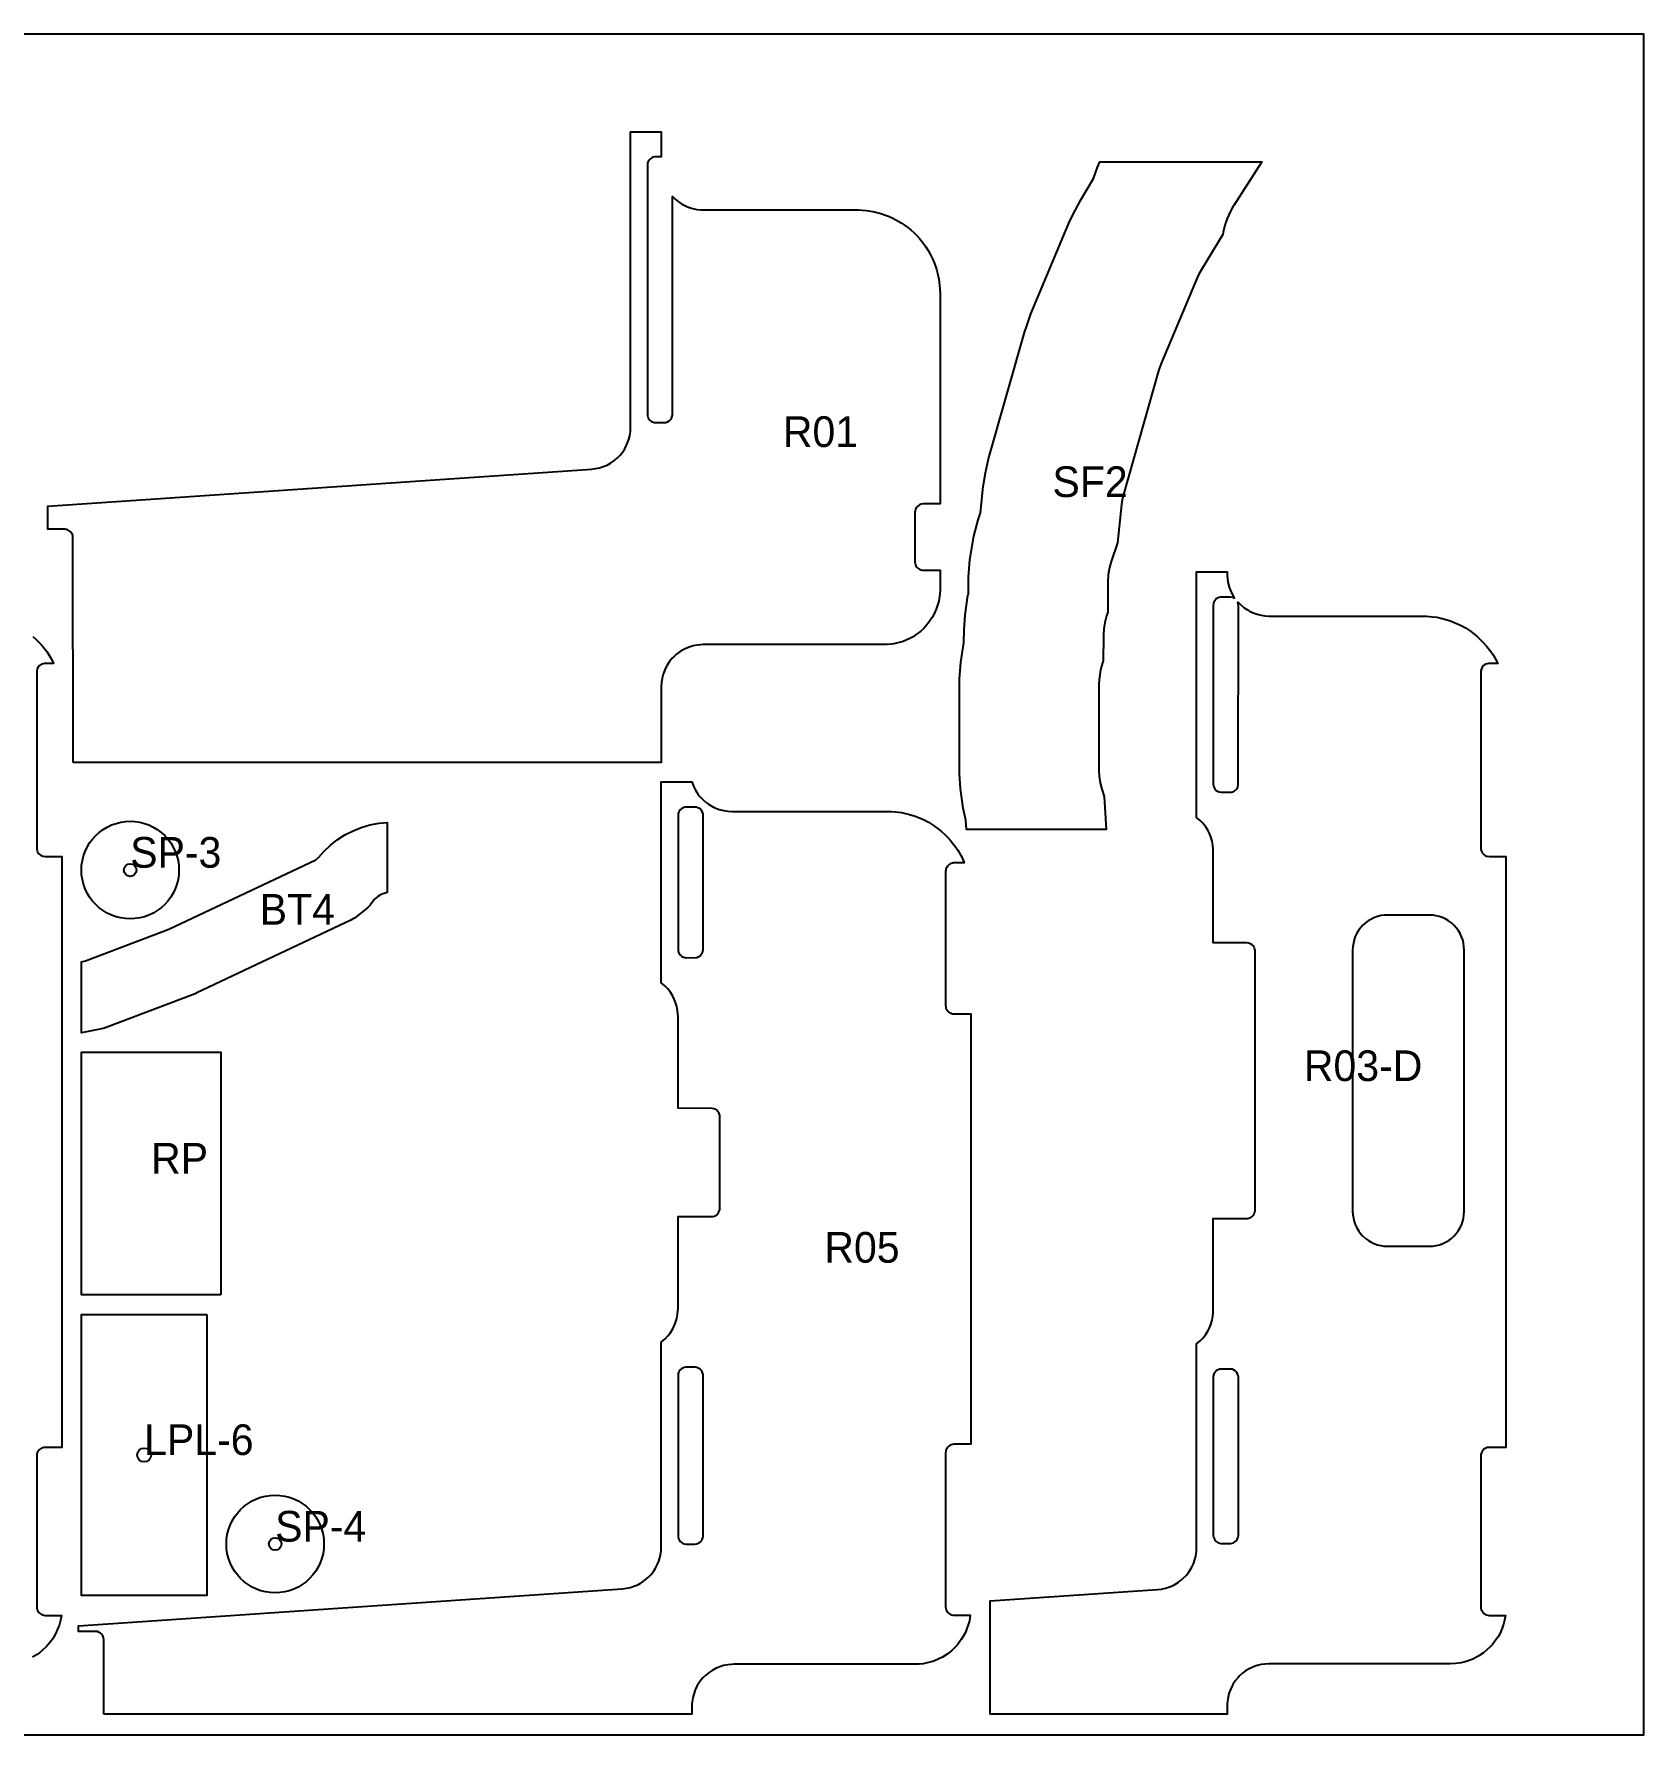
# Model space of a CAD drawing. Header units: millimetres. Extents: x 0 to 5180, y 0 to 1292.
# Drawn here: x 1285 to 2440, y 0 to 1220 of the extents above; entities that cross this region are included whole.
import ezdxf

# ---------------------------------------------------------------- set-up
doc = ezdxf.new("R2010")
doc.units = ezdxf.units.MM
for name, color, linetype in [('CUT_IN', 5, 'Continuous'), ('CUT_OUT', 1, 'Continuous'), ('DRILL', 3, 'Continuous'), ('LABEL', 7, 'Continuous'), ('SHEET', 8, 'Continuous')]:
    doc.layers.add(name, color=color, linetype=linetype)

msp = doc.modelspace()

# ---------------------------------------------------------------- linework, layer by layer
at = {"layer": 'CUT_IN'}
for points in [[(1747, 659.53), (1747.06, 562.6), (1747.35, 561.46), (1747.85, 560.39), (1748.18, 559.9), (1748.97, 559.03), (1749.43, 558.66), (1750.43, 558.05), (1750.98, 557.83), (1752.12, 557.54), (1752.71, 557.49), (1759.88, 557.54), (1760.46, 557.66), (1761.57, 558.05), (1762.81, 558.84), (1763.45, 559.45), (1764.15, 560.39), (1764.54, 561.18), (1764.82, 562.02), (1764.99, 563.18), (1764.94, 660.41), (1764.54, 661.82), (1763.82, 663.1), (1762.81, 664.17), (1761.83, 664.82), (1761.3, 665.07), (1760.46, 665.35), (1759.59, 665.5), (1752.71, 665.52), (1751.54, 665.35), (1750.7, 665.07), (1749.67, 664.52), (1748.55, 663.56), (1747.85, 662.61), (1747.35, 661.55), (1747.06, 660.41), (1747, 659.53)], [(2243.96, 585), (2242.11, 583.89), (2240.14, 582.43), (2238.33, 580.78), (2236.87, 579.19), (2235.22, 576.99), (2233.83, 574.63), (2232.91, 572.67), (2232.08, 570.36), (2231.49, 567.98), (2231.11, 565.26), (2231, 562.96), (2231, 375.65), (2231.13, 373.05), (2231.49, 370.62), (2232.08, 368.24), (2232.8, 366.21), (2233.96, 363.72), (2235.39, 361.37), (2236.68, 359.64), (2238.12, 358.04), (2240.14, 356.18), (2242.36, 354.56), (2244.22, 353.46), (2246.17, 352.53), (2248.74, 351.58), (2251.12, 350.99), (2253.26, 350.66), (2256.15, 350.5), (2285.85, 350.5), (2288.45, 350.63), (2290.88, 350.99), (2293.26, 351.58), (2295.29, 352.3), (2298.04, 353.6), (2299.89, 354.72), (2301.86, 356.18), (2303.88, 358.04), (2305.32, 359.64), (2306.78, 361.61), (2307.9, 363.46), (2308.97, 365.67), (2310, 368.53), (2310.51, 370.62), (2310.87, 373.05), (2311, 375.65), (2311, 562.96), (2310.87, 565.56), (2310.51, 567.98), (2309.92, 570.36), (2309.2, 572.4), (2308.04, 574.89), (2306.61, 577.23), (2305.32, 578.96), (2303.88, 580.57), (2301.86, 582.43), (2299.64, 584.05), (2297.78, 585.15), (2295.83, 586.08), (2292.97, 587.1), (2290.88, 587.62), (2288.74, 587.94), (2285.85, 588.11), (2255.85, 588.1), (2253.55, 587.98), (2251.41, 587.67), (2248.74, 587.02), (2246.17, 586.08), (2243.96, 585)], [(1759, 136.88), (1760.17, 136.99), (1761.02, 137.23), (1762.08, 137.73), (1763.03, 138.43), (1763.82, 139.3), (1764.42, 140.31), (1764.82, 141.42), (1764.99, 142.58), (1764.99, 258.07), (1764.94, 258.66), (1764.65, 259.8), (1763.99, 261.11), (1763.45, 261.81), (1762.81, 262.42), (1761.57, 263.2), (1760.46, 263.6), (1759.29, 263.77), (1752.71, 263.77), (1751.54, 263.6), (1750.43, 263.2), (1749.43, 262.6), (1748.55, 261.81), (1747.85, 260.86), (1747.46, 260.07), (1747.18, 259.24), (1747.01, 258.07), (1747.01, 142.58), (1747.06, 142), (1747.35, 140.86), (1748.01, 139.54), (1748.55, 138.85), (1749.19, 138.24), (1750.43, 137.45), (1751.54, 137.06), (1752.71, 136.89), (1759, 136.88)], [(2143.59, 137.37), (2144.46, 137.52), (2145.57, 137.92), (2146.57, 138.52), (2147.45, 139.31), (2148.15, 140.25), (2148.65, 141.32), (2148.94, 142.46), (2148.99, 143.04), (2148.99, 256.79), (2148.94, 257.38), (2148.65, 258.52), (2147.99, 259.83), (2147.45, 260.53), (2146.81, 261.14), (2145.57, 261.92), (2144.46, 262.32), (2143.29, 262.49), (2136.71, 262.49), (2135.54, 262.32), (2134.43, 261.92), (2133.43, 261.32), (2132.55, 260.53), (2131.85, 259.58), (2131.46, 258.8), (2131.18, 257.96), (2131.01, 256.79), (2131.01, 143.04), (2131.06, 142.46), (2131.35, 141.32), (2132.01, 140.01), (2132.55, 139.31), (2133.19, 138.7), (2134.43, 137.92), (2135.54, 137.52), (2136.41, 137.37), (2143.59, 137.37)]]:
    msp.add_lwpolyline(points, close=True, dxfattribs=at)
at = {"layer": 'CUT_OUT'}
for points in [[(1313, 697.52), (1312.97, 859.37), (1312.82, 860.24), (1312.54, 861.08), (1312.15, 861.87), (1311.64, 862.59), (1311.03, 863.23), (1310.33, 863.77), (1309.57, 864.21), (1308.74, 864.52), (1307.88, 864.72), (1307, 864.78), (1295, 864.78), (1295.01, 881.35), (1685.11, 907.96), (1687.78, 908.27), (1690.63, 908.87), (1693.4, 909.75), (1696.08, 910.88), (1698.63, 912.28), (1701.03, 913.91), (1703.27, 915.77), (1705.51, 918.05), (1707.32, 920.32), (1708.76, 922.51), (1710.13, 925.07), (1710.82, 926.67), (1711.78, 929.42), (1712.41, 931.96), (1712.84, 934.83), (1712.97, 936.57), (1713.01, 1149.82), (1734.99, 1149.82), (1735, 1131.83), (1730.41, 1131.8), (1729.26, 1131.57), (1728.17, 1131.12), (1727.43, 1130.65), (1726.76, 1130.07), (1725.85, 1128.91), (1725.46, 1128.12), (1725.18, 1127.29), (1725, 1125.83), (1725, 947.29), (1725.06, 946.41), (1725.26, 945.55), (1725.58, 944.72), (1726.01, 943.95), (1726.55, 943.26), (1727.19, 942.65), (1727.92, 942.14), (1728.7, 941.74), (1729.83, 941.4), (1730.71, 941.29), (1737.29, 941.29), (1738.17, 941.4), (1739.02, 941.64), (1739.57, 941.86), (1740.57, 942.47), (1741.24, 943.04), (1741.82, 943.71), (1742.29, 944.46), (1742.65, 945.27), (1742.97, 946.7), (1743, 1103.5), (1744.96, 1101.57), (1747.25, 1099.71), (1749.45, 1098.24), (1752.31, 1096.71), (1755.03, 1095.6), (1757.57, 1094.83), (1760.45, 1094.24), (1763.38, 1093.94), (1876.44, 1093.88), (1879.45, 1093.73), (1882.31, 1093.45), (1886.67, 1092.75), (1889.61, 1092.09), (1892.45, 1091.3), (1895.18, 1090.4), (1897.93, 1089.34), (1900.69, 1088.12), (1903.25, 1086.83), (1907.13, 1084.57), (1909.58, 1082.93), (1911.88, 1081.22), (1914.22, 1079.3), (1916.35, 1077.37), (1918.48, 1075.24), (1920.46, 1073.06), (1923.17, 1069.67), (1924.87, 1067.26), (1926.48, 1064.71), (1927.9, 1062.21), (1929.84, 1058.24), (1930.97, 1055.52), (1932.41, 1051.35), (1933.21, 1048.44), (1934.11, 1044.19), (1934.71, 1039.81), (1934.93, 1036.88), (1935, 1033.91), (1935, 882.97), (1923, 882.97), (1921.54, 882.79), (1920.17, 882.26), (1918.97, 881.41), (1918.01, 880.3), (1917.46, 879.26), (1917.06, 877.85), (1917, 876.97), (1917.01, 841.07), (1917.06, 840.49), (1917.35, 839.35), (1917.71, 838.54), (1918.18, 837.79), (1918.97, 836.92), (1919.67, 836.38), (1920.43, 835.94), (1921.26, 835.63), (1922.12, 835.43), (1923, 835.37), (1935, 835.37), (1934.99, 821), (1934.81, 818.14), (1934.42, 815.22), (1934.04, 813.3), (1933.27, 810.38), (1932.31, 807.59), (1931.55, 805.78), (1930.75, 804.07), (1929.33, 801.49), (1928.24, 799.77), (1926.56, 797.44), (1925.31, 795.92), (1923.26, 793.71), (1921.1, 791.71), (1919.64, 790.51), (1917.19, 788.74), (1915.6, 787.73), (1913.89, 786.76), (1911.18, 785.44), (1908.51, 784.37), (1906.65, 783.76), (1903.8, 783), (1901.87, 782.62), (1899.86, 782.32), (1897, 782.07), (1764.93, 782.02), (1763.38, 781.98), (1760.74, 781.72), (1757.85, 781.16), (1755.03, 780.32), (1752.04, 779.08), (1750.73, 778.41), (1748.46, 777.05), (1745.86, 775.12), (1743.89, 773.34), (1742.87, 772.28), (1740.99, 770.01), (1739.2, 767.32), (1737.82, 764.72), (1737.23, 763.37), (1736.34, 760.87), (1735.61, 758.02), (1735.13, 754.82), (1735, 752.1), (1734.99, 697.53), (1313, 697.52)], [(1953.6, 656.2), (1951.61, 664.68), (1949.66, 678.77), (1949.04, 689.29), (1949, 752.77), (1949.06, 757.18), (1949.92, 769.5), (1952.12, 783.22), (1952.23, 792.59), (1952.98, 803.46), (1955.03, 817.17), (1955.3, 818.31), (1955.39, 830.43), (1956.31, 842.95), (1959.16, 859.72), (1962.36, 871.63), (1963.97, 876.52), (1965.95, 895.39), (1967.54, 905.22), (1969.8, 915.2), (1995.65, 1005.8), (1997.14, 1010.7), (2000.13, 1019.2), (2001.97, 1023.78), (2028.18, 1085.93), (2031.84, 1093.54), (2035.98, 1101.11), (2045.19, 1116.27), (2048.02, 1124.57), (2049.68, 1128.24), (2165.96, 1128.24), (2145.8, 1097.08), (2145.13, 1096.02), (2143.1, 1092.38), (2140.95, 1087.65), (2139.34, 1082.92), (2138.16, 1077.87), (2137.91, 1076.25), (2122.31, 1050.64), (2120.72, 1047.71), (2119.5, 1045.18), (2094.14, 984.97), (2092.49, 980.54), (2091.8, 978.32), (2066.53, 889.81), (2065.68, 886), (2065.13, 882.59), (2062.29, 854.95), (2057.79, 841.76), (2056.64, 837.4), (2055.71, 832), (2055.34, 827.33), (2055.31, 825.6), (2055.28, 805.43), (2054.33, 802.69), (2053.18, 798.03), (2052.46, 793.28), (2052.18, 789.34), (2052.15, 787.89), (2052.04, 770.43), (2051.55, 769.09), (2050.17, 763.9), (2049.35, 758.8), (2049.02, 754.24), (2049.01, 691.63), (2049.25, 687.78), (2049.92, 682.96), (2050.99, 678.4), (2052.76, 673.23), (2054.18, 649.52), (1954, 649.52), (1953.6, 656.2)], [(2091.11, 104.36), (2093.78, 104.67), (2096.63, 105.27), (2099.67, 106.25), (2101.02, 106.8), (2103.37, 107.95), (2106.09, 109.63), (2108.4, 111.4), (2109.27, 112.17), (2111.51, 114.45), (2113.15, 116.49), (2114.91, 119.16), (2115.61, 120.44), (2116.71, 122.81), (2117.78, 125.82), (2118.41, 128.36), (2118.7, 130.08), (2118.87, 131.53), (2119, 134.21), (2119.01, 280.49), (2121.52, 282.62), (2123.71, 284.89), (2125.31, 286.92), (2127.02, 289.57), (2128.32, 292.12), (2129.29, 294.51), (2130.18, 297.53), (2130.71, 300.35), (2130.96, 302.92), (2131, 304.42), (2131, 370.5), (2155, 370.5), (2155.88, 370.56), (2157.02, 370.85), (2158.08, 371.35), (2158.81, 371.86), (2159.45, 372.47), (2159.99, 373.17), (2160.42, 373.93), (2160.82, 375.04), (2160.97, 375.91), (2161, 562.11), (2160.94, 562.99), (2160.65, 564.13), (2160.29, 564.94), (2159.45, 566.14), (2158.81, 566.75), (2157.83, 567.4), (2157.02, 567.76), (2156.17, 567.99), (2155, 568.11), (2131, 568.11), (2131, 634.18), (2130.96, 635.69), (2130.71, 638.26), (2130.18, 641.07), (2129.29, 644.1), (2128.32, 646.49), (2127.02, 649.04), (2125.31, 651.69), (2123.52, 653.93), (2121.52, 655.99), (2119.01, 658.11), (2119.01, 834.19), (2140.99, 834.19), (2141.03, 831.23), (2141.16, 829.47), (2141.55, 826.84), (2141.94, 825.12), (2142.71, 822.59), (2143.34, 820.94), (2144.61, 818.28), (2145.86, 816.2), (2146.13, 815.32), (2144.74, 815.94), (2143.29, 816.19), (2137, 816.2), (2136.12, 816.13), (2134.98, 815.85), (2133.92, 815.35), (2133.19, 814.84), (2132.55, 814.23), (2132.01, 813.53), (2131.46, 812.5), (2131.18, 811.66), (2131, 810.2), (2131.01, 681.81), (2131.06, 681.23), (2131.35, 680.09), (2131.85, 679.02), (2132.36, 678.3), (2133.19, 677.47), (2133.67, 677.12), (2134.43, 676.68), (2135.26, 676.37), (2136.71, 676.11), (2143.29, 676.11), (2144.17, 676.22), (2145.3, 676.56), (2146.08, 676.96), (2146.81, 677.47), (2147.82, 678.53), (2148.29, 679.28), (2148.65, 680.09), (2148.97, 681.52), (2149, 810.2), (2148.94, 811.08), (2148.58, 812.4), (2149, 812.16), (2150.96, 810.23), (2153.25, 808.37), (2155.45, 806.9), (2156.99, 806.03), (2159.66, 804.78), (2162.43, 803.8), (2165.29, 803.1), (2167.91, 802.71), (2170.93, 802.55), (2281.02, 802.55), (2283.98, 802.48), (2288.38, 802.1), (2291.29, 801.66), (2294.18, 801.09), (2296.97, 800.39), (2301.18, 799.06), (2303.93, 798), (2306.69, 796.78), (2309.32, 795.45), (2311.88, 794), (2315.58, 791.59), (2317.88, 789.88), (2320.22, 787.96), (2322.35, 786.03), (2324.48, 783.9), (2327.36, 780.64), (2330.08, 777.07), (2331.71, 774.62), (2333.19, 772.16), (2335.07, 768.56), (2328.41, 768.53), (2327.54, 768.38), (2326.43, 767.98), (2325.67, 767.54), (2324.97, 767), (2324.01, 765.89), (2323.35, 764.58), (2323.03, 763.14), (2323, 636.09), (2323.06, 635.21), (2323.26, 634.35), (2323.58, 633.53), (2324.01, 632.76), (2324.55, 632.06), (2325.43, 631.27), (2326.17, 630.8), (2326.98, 630.44), (2327.54, 630.27), (2329, 630.09), (2341, 630.09), (2341, 206.27), (2329, 206.27), (2327.54, 206.09), (2326.17, 205.56), (2325.19, 204.9), (2324.55, 204.29), (2323.85, 203.35), (2323.58, 202.83), (2323.35, 202.29), (2323.06, 201.15), (2323, 200.27), (2323, 91.8), (2323.06, 90.92), (2323.26, 90.06), (2323.58, 89.24), (2324.01, 88.47), (2324.55, 87.77), (2325.19, 87.16), (2326.17, 86.51), (2326.98, 86.15), (2328.12, 85.87), (2329, 85.8), (2340.65, 85.8), (2340.04, 82.34), (2339.27, 79.42), (2338.31, 76.64), (2336.75, 73.12), (2335.29, 70.47), (2333.11, 67.21), (2331.31, 64.97), (2329.94, 63.46), (2327.1, 60.76), (2324.86, 58.96), (2321.6, 56.78), (2319.89, 55.81), (2317.18, 54.49), (2314.51, 53.42), (2311.63, 52.51), (2308.77, 51.83), (2304.88, 51.26), (2301.02, 51.07), (2170.93, 51.07), (2167.91, 50.91), (2165.29, 50.52), (2162.43, 49.82), (2161.03, 49.36), (2159.38, 48.73), (2156.73, 47.46), (2154.21, 45.93), (2152.08, 44.35), (2149.89, 42.38), (2148.87, 41.32), (2146.99, 39.06), (2145.35, 36.62), (2144.61, 35.34), (2143.34, 32.69), (2142.25, 29.64), (2141.61, 27.07), (2141.16, 24.16), (2141.03, 22.39), (2140.99, 15), (1971, 15), (1971, 96.17), (2091.11, 104.36)], [(1335, 15), (1335, 68.33), (1334.82, 69.79), (1334.29, 71.16), (1333.45, 72.36), (1332.81, 72.97), (1331.83, 73.62), (1330.46, 74.15), (1329, 74.33), (1317, 74.33), (1317.01, 78.27), (1706.97, 104.86), (1710.07, 105.23), (1712.91, 105.86), (1715.4, 106.66), (1718.08, 107.8), (1720.63, 109.2), (1722.09, 110.15), (1724.4, 111.92), (1726.32, 113.69), (1727.51, 114.97), (1729.32, 117.24), (1730.91, 119.68), (1732.13, 121.99), (1733.24, 124.68), (1733.78, 126.34), (1734.41, 128.88), (1734.87, 132.04), (1735, 134.73), (1735.01, 281.77), (1737.73, 284.09), (1739.71, 286.17), (1741.31, 288.2), (1743.02, 290.84), (1744.32, 293.39), (1745.29, 295.79), (1746.18, 298.81), (1746.71, 301.63), (1746.96, 304.2), (1747, 305.7), (1747, 371.78), (1771, 371.78), (1772.17, 371.89), (1773.3, 372.23), (1774.08, 372.63), (1774.81, 373.14), (1775.64, 373.97), (1776.15, 374.69), (1776.65, 375.76), (1776.94, 376.9), (1777, 377.78), (1777, 443.48), (1776.94, 444.36), (1776.54, 445.77), (1776.15, 446.56), (1775.64, 447.29), (1774.57, 448.3), (1773.83, 448.77), (1773.02, 449.13), (1771.59, 449.45), (1747, 449.48), (1747, 515.55), (1746.96, 517.06), (1746.71, 519.63), (1746.18, 522.44), (1745.29, 525.47), (1744.32, 527.86), (1743.02, 530.41), (1741.31, 533.06), (1739.71, 535.09), (1737.52, 537.36), (1735.01, 539.48), (1735.01, 683.52), (1756.99, 683.52), (1758.3, 680.1), (1759.52, 677.69), (1760.29, 676.4), (1761.3, 674.91), (1762.98, 672.79), (1765.28, 670.42), (1767.34, 668.68), (1768.8, 667.62), (1770.07, 666.81), (1772.44, 665.51), (1774.08, 664.77), (1776.62, 663.84), (1779.82, 663.02), (1782.79, 662.59), (1785.56, 662.45), (1897.02, 662.45), (1899.98, 662.38), (1902.92, 662.16), (1907.29, 661.56), (1910.11, 661), (1912.97, 660.29), (1917.25, 658.93), (1921.35, 657.29), (1924.01, 656.03), (1926.61, 654.64), (1930.36, 652.32), (1933.94, 649.73), (1936.22, 647.86), (1938.35, 645.93), (1940.48, 643.8), (1942.41, 641.67), (1944.28, 639.39), (1946.08, 636.97), (1947.71, 634.52), (1949.9, 630.77), (1951.22, 628.14), (1952.41, 625.46), (1944.71, 625.45), (1943.83, 625.34), (1942.98, 625.11), (1942.17, 624.75), (1941.43, 624.28), (1940.36, 623.26), (1939.58, 622.02), (1939.26, 621.2), (1939.06, 620.34), (1939, 619.46), (1939, 523.14), (1939.06, 522.26), (1939.26, 521.4), (1939.58, 520.58), (1940.01, 519.81), (1940.55, 519.12), (1941.19, 518.51), (1941.92, 518), (1942.7, 517.6), (1943.54, 517.32), (1945, 517.14), (1957, 517.14), (1957, 208.48), (1945, 208.48), (1943.83, 208.37), (1942.98, 208.13), (1941.92, 207.63), (1941.19, 207.12), (1940.55, 206.51), (1940.01, 205.81), (1939.58, 205.05), (1939.26, 204.22), (1939.06, 203.36), (1939, 202.48), (1939, 91.88), (1939.06, 91), (1939.26, 90.14), (1939.58, 89.32), (1940.01, 88.55), (1940.55, 87.85), (1941.67, 86.89), (1942.43, 86.46), (1943.26, 86.14), (1944.12, 85.95), (1945, 85.88), (1956.71, 85.88), (1956.42, 83.89), (1956.04, 81.97), (1955.27, 79.05), (1954.31, 76.27), (1953.14, 73.56), (1951.82, 71.01), (1950.24, 68.44), (1947.9, 65.29), (1945.99, 63.14), (1944.61, 61.75), (1943.1, 60.38), (1940.06, 58.01), (1936.75, 55.91), (1934.14, 54.55), (1930.44, 53.02), (1926.75, 51.9), (1922.91, 51.13), (1919.91, 50.8), (1917.02, 50.7), (1787.07, 50.7), (1785.38, 50.65), (1782.74, 50.39), (1779.57, 49.76), (1777.03, 48.99), (1774.31, 47.88), (1771.45, 46.35), (1769.25, 44.88), (1766.96, 43.02), (1764.87, 40.95), (1762.99, 38.68), (1761.98, 37.24), (1760.61, 34.97), (1759.34, 32.31), (1758.25, 29.26), (1757.61, 26.69), (1757.16, 23.78), (1757.03, 22.02), (1756.99, 15.01), (1335, 15)], [(1389, 620.34), (1388.83, 616.91), (1388.33, 613.51), (1387.49, 610.18), (1386.34, 606.95), (1384.87, 603.84), (1383.1, 600.9), (1381.06, 598.14), (1378.75, 595.59), (1376.2, 593.28), (1373.44, 591.24), (1370.5, 589.47), (1367.39, 588), (1364.16, 586.85), (1360.83, 586.01), (1357.43, 585.51), (1354, 585.34), (1350.57, 585.51), (1347.17, 586.01), (1343.84, 586.85), (1340.61, 588), (1337.5, 589.47), (1334.56, 591.24), (1331.8, 593.28), (1329.25, 595.59), (1326.94, 598.14), (1324.9, 600.9), (1323.13, 603.84), (1321.66, 606.95), (1320.51, 610.18), (1319.67, 613.51), (1319.17, 616.91), (1319, 620.34), (1319.17, 623.77), (1319.67, 627.17), (1320.51, 630.5), (1321.66, 633.73), (1323.13, 636.84), (1324.9, 639.78), (1326.94, 642.54), (1329.25, 645.09), (1331.8, 647.4), (1334.56, 649.44), (1337.5, 651.21), (1340.61, 652.68), (1343.84, 653.83), (1347.17, 654.67), (1350.57, 655.17), (1354, 655.34), (1357.43, 655.17), (1360.83, 654.67), (1364.16, 653.83), (1367.39, 652.68), (1370.5, 651.21), (1373.44, 649.44), (1376.2, 647.4), (1378.75, 645.09), (1381.06, 642.54), (1383.1, 639.78), (1384.87, 636.84), (1386.34, 633.73), (1387.49, 630.5), (1388.33, 627.17), (1388.83, 623.77), (1389, 620.34)], [(1321.89, 555.2), (1381.63, 577.95), (1487.16, 627.79), (1489.44, 629.59), (1492.95, 633.66), (1497.63, 638.14), (1502.57, 642.03), (1508.02, 645.54), (1513.95, 648.58), (1519.8, 650.9), (1526.02, 652.7), (1532.58, 653.92), (1538.36, 654.42), (1538.36, 604.21), (1536.12, 603.64), (1534.59, 603.04), (1532.97, 602.21), (1531.59, 601.31), (1530.31, 600.29), (1529.13, 599.15), (1528.05, 597.88), (1526.19, 595.24), (1525.44, 594.4), (1524.28, 593.38), (1514.85, 585.96), (1513.59, 585.08), (1512.23, 584.34), (1401.84, 532.2), (1400.6, 531.67), (1336.86, 507.4), (1334.67, 506.77), (1319, 503.63), (1319, 554.62), (1321.89, 555.2)], [(1419, 315.63), (1319, 315.63), (1319, 489.63), (1419, 489.63), (1419, 315.63)], [(1409, 301.63), (1409, 99.98), (1319, 99.98), (1319, 301.63), (1409, 301.63)], [(1493, 136.98), (1492.83, 133.55), (1492.33, 130.15), (1491.49, 126.82), (1490.34, 123.59), (1488.87, 120.48), (1487.1, 117.54), (1485.06, 114.78), (1482.75, 112.23), (1480.2, 109.92), (1477.44, 107.88), (1474.5, 106.11), (1471.39, 104.64), (1468.16, 103.49), (1464.83, 102.65), (1461.43, 102.15), (1458, 101.98), (1454.57, 102.15), (1451.17, 102.65), (1447.84, 103.49), (1444.61, 104.64), (1441.5, 106.11), (1438.56, 107.88), (1435.8, 109.92), (1433.25, 112.23), (1430.94, 114.78), (1428.9, 117.54), (1427.13, 120.48), (1425.66, 123.59), (1424.51, 126.82), (1423.67, 130.15), (1423.17, 133.55), (1423, 136.98), (1423.17, 140.41), (1423.67, 143.81), (1424.51, 147.14), (1425.66, 150.37), (1427.13, 153.48), (1428.9, 156.42), (1430.94, 159.18), (1433.25, 161.73), (1435.8, 164.04), (1438.56, 166.08), (1441.5, 167.85), (1444.61, 169.32), (1447.84, 170.47), (1451.17, 171.31), (1454.57, 171.81), (1458, 171.98), (1461.43, 171.81), (1464.83, 171.31), (1468.16, 170.47), (1471.39, 169.32), (1474.5, 167.85), (1477.44, 166.08), (1480.2, 164.04), (1482.75, 161.73), (1485.06, 159.18), (1487.1, 156.42), (1488.87, 153.48), (1490.34, 150.37), (1491.49, 147.14), (1492.33, 143.81), (1492.83, 140.41), (1493, 136.98)]]:
    msp.add_lwpolyline(points, close=True, dxfattribs=at)
msp.add_lwpolyline([(1284.22, 787.96), (1286.35, 786.03), (1288.48, 783.9), (1291.36, 780.64), (1294.08, 777.07), (1295.71, 774.62), (1297.19, 772.16), (1299.07, 768.56), (1292.41, 768.53), (1291.54, 768.38), (1290.43, 767.98), (1289.67, 767.54), (1288.97, 767), (1288.01, 765.89), (1287.35, 764.58), (1287.03, 763.14), (1287, 636.09), (1287.06, 635.21), (1287.26, 634.35), (1287.58, 633.53), (1288.01, 632.76), (1288.55, 632.06), (1289.43, 631.27), (1290.17, 630.8), (1291.54, 630.27), (1293, 630.09), (1305, 630.09), (1305, 206.27), (1293, 206.27), (1292.12, 206.2), (1291.26, 206.01), (1290.43, 205.69), (1289.67, 205.25), (1288.97, 204.71), (1288.18, 203.84), (1287.71, 203.09), (1287.35, 202.29), (1287.06, 201.15), (1287, 200.27), (1287, 91.8), (1287.06, 90.92), (1287.26, 90.06), (1287.58, 89.24), (1288.01, 88.47), (1288.55, 87.77), (1289.67, 86.81), (1290.43, 86.38), (1291.26, 86.06), (1292.12, 85.87), (1293, 85.8), (1304.65, 85.8), (1304.24, 83.3), (1303.56, 80.44), (1302.97, 78.49), (1301.97, 75.8), (1300.75, 73.12), (1299.29, 70.47), (1298.24, 68.82), (1296.56, 66.49), (1293.94, 63.46), (1291.1, 60.76), (1288.86, 58.96), (1287.25, 57.83), (1283.89, 55.81)], dxfattribs=at)
at = {"layer": 'DRILL'}
for centre, radius in [((1354, 620.34), 4.5), ((1364, 200.8), 5), ((1458, 136.98), 4.5)]:
    msp.add_circle(centre, radius, dxfattribs=at)
at = {"layer": 'SHEET'}
msp.add_lwpolyline([(0, 0), (2440, 0), (2440, 1220), (0, 1220)], close=True, dxfattribs=at)

# ---------------------------------------------------------------- texts
at = {"layer": 'LABEL'}
for s, p in [('R01', (1822.22, 923.79)), ('SF2', (2015.63, 887.91)), ('SP-3', (1354, 622.05)), ('BT4', (1446.93, 581.15)), ('R03-D', (2195.99, 469.01)), ('RP', (1369, 402.63)), ('R05', (1852, 338.74)), ('LPL-6', (1364, 200.81)), ('SP-4', (1458, 138.7))]:
    msp.add_text(s, height=22, dxfattribs=at).set_placement(p)

doc.saveas('drawing.dxf')
